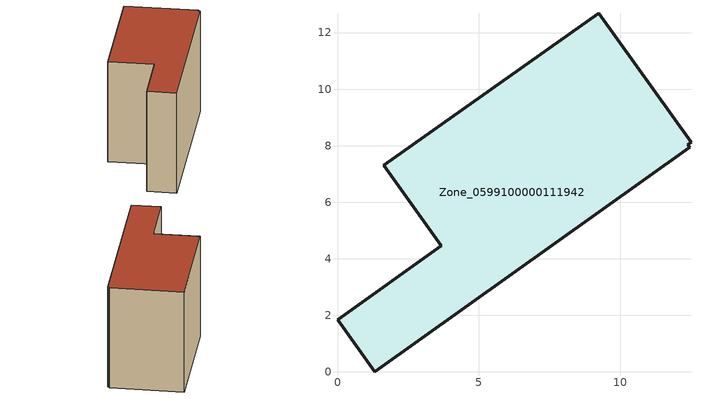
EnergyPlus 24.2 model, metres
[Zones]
Zone_0599100000111942
 floor ground (C_G): 12.46,7.94 1.31,0 0,1.84 3.67,4.46 1.64,7.3 9.23,12.69 12.5,8.12 12.39,8.04 z0
 wall outside (C_F): 12.5,8.12 9.23,12.69 1.64,7.3 3.67,4.46 0,1.84 1.31,0 12.46,7.94 12.39,8.04 12.5,8.12 z0:8.31
 roof outside (C_R): 12.46,7.94 12.39,8.04 12.5,8.12 9.23,12.69 1.64,7.3 3.67,4.46 0,1.84 1.31,0 z8.31
[BUILDING]
Pand.0599100000111942: North Axis=0; Terrain=City; Loads Convergence Tolerance Value=0.04; Temperature Convergence Tolerance Value=0.4; Solar Distribution=FullExterior; Maximum Number of Warmup Days=25; Minimum Number of Warmup Days=1
[Site:Location]
Rotterdam.The.Hague.AP_ZH_NLD Design_Conditions: Latitude=51.96; Longitude=4.45; Time Zone=1; Elevation=-4.5
[SITE:GROUNDTEMPERATURE:BUILDINGSURFACE]
18, 18, 18, 18, 18, 18, 18, 18, 18, 18, 18, 18
[MATERIAL] Thermal Absorptance=0.9; Solar Absorptance=0.7; Visible Absorptance=0.7
Name | Roughness | Thickness | Conductivity | Density | Specific Heat
G.TI.1975-1991 | MediumSmooth | 0.15 | 0.288461 | 540 | 1210
F.TI.1975-1991 | Rough | 0.3 | 0.230769 | 1920 | 840
R.TI.1975-1991 | MediumRough | 0.2 | 0.153846 | 1500 | 1000
[CONSTRUCTION]
C_G: G.TI.1975-1991
C_F: F.TI.1975-1991
C_R: R.TI.1975-1991
[ZONE]
Zone_0599100000111942: Type=1; Multiplier=1; Ceiling Height=Autocalculate; Volume=Autocalculate; Floor Area=autocalculate; Part of Total Floor Area=Yes
[ZONEINFILTRATION:DESIGNFLOWRATE]
Infil_Zone_0599100000111942: Zone or ZoneList or Space or SpaceList=Zone_0599100000111942; Schedule=AlwaysOn; Design Flow Rate Calculation Method=Flow/Area; Flow Rate per Floor Area=0.003; Constant Term Coefficient=1; Temperature Term Coefficient=0; Velocity Term Coefficient=0; Velocity Squared Term Coefficient=0
[HVACTEMPLATE:ZONE:IDEALLOADSAIRSYSTEM]
Zone_0599100000111942: Maximum Heating Supply Air Temperature=50; Minimum Cooling Supply Air Temperature=13; Maximum Heating Supply Air Humidity Ratio=0.0156; Minimum Cooling Supply Air Humidity Ratio=0.0077; Heating Limit=NoLimit; Cooling Limit=NoLimit; Dehumidification Control Type=ConstantSensibleHeatRatio; Cooling Sensible Heat Ratio=0.7; Dehumidification Setpoint=60; Humidification Control Type=None; Humidification Setpoint=30; Outdoor Air Method=None; Outdoor Air Flow Rate per Person=0.00944; Outdoor Air Flow Rate per Zone Floor Area=0; Outdoor Air Flow Rate per Zone=0; Demand Controlled Ventilation Type=None; Outdoor Air Economizer Type=NoEconomizer; Heat Recovery Type=None; Sensible Heat Recovery Effectiveness=0.7; Latent Heat Recovery Effectiveness=0.65
[ZONECONTROL:THERMOSTAT]
ThermostatControl_Zone_0599100000111942: Zone or ZoneList=Zone_0599100000111942; Control Type Schedule=DualSetpointControlType; Control 1=Thermostat_Zone_0599100000111942; Temperature Difference Between Cutout And Setpoint=0
[THERMOSTATSETPOINT:DUALSETPOINT]
Thermostat_Zone_0599100000111942: Heating Setpoint Temperature Schedule=HeatingSetpoint_Zone_0599100000111942; Cooling Setpoint Temperature Schedule=CoolingSetpoint_Zone_0599100000111942
[SCHEDULE:COMPACT]
HeatingSetpoint_Zone_0599100000111942: Through: 12/31, For: AllDays, Until: 24:00, 21
CoolingSetpoint_Zone_0599100000111942: Through: 12/31, For: AllDays, Until: 24:00, 24
DualSetpointControlType: Through: 12/31, For: AllDays, Until: 24:00, 4
AlwaysOn: Through: 12/31, For: AllDays, Until: 24:00, 1
